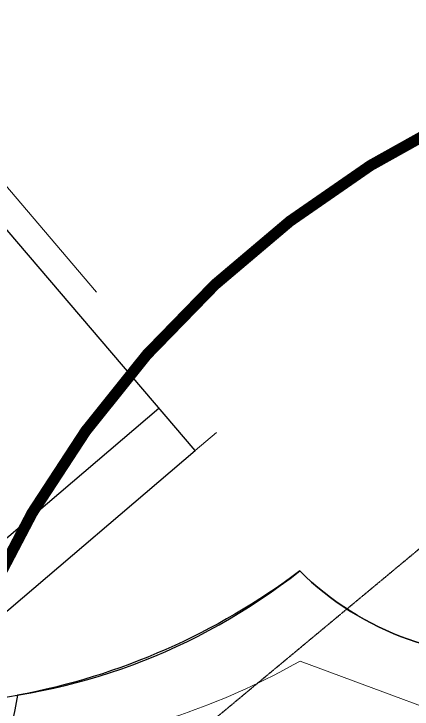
# Model space of a CAD drawing. Header units: millimetres. Extents: x 246416442 to 246896683, y 7418963194 to 7419503218.
# Drawn here: x 246853975 to 246857534, y 7419438349 to 7419444564 of the extents above; entities that cross this region are included whole.
import ezdxf
from ezdxf.lldxf.tags import DXFTag

# ---------------------------------------------------------------- set-up
doc = ezdxf.new("R2010")
doc.units = ezdxf.units.MM
doc.linetypes.add('DASHED2', pattern=[9.525, 6.35, -3.175])
doc.linetypes.add('HIDDEN', pattern=[9.525, 6.35, -3.175])
for name, color, linetype in [('L-Hatch Boundary', 1, 'Continuous'), ('L-ST-SHADE-SAIL', 5, 'DASHED2'), ('L-X-E-PLAY', 9, 'Continuous'), ('L-X-E-PLAY (FallZone)', 252, 'HIDDEN')]:
    doc.layers.add(name, color=color, linetype=linetype)
doc.layers.add('L-SUB-SOIL DRAINAGE', color=170, linetype='SUBSOIL', lineweight=20)
doc.styles.get("Standard").update_dxf_attribs({"font": 'arial.ttf'})
tags = doc.linetypes.add('SUBSOIL', pattern='A,12.7,-5.08,["SSD",Standard,S=2.54,R=0,X=-2.54,Y=-1.27],-6.35', length=24.13).pattern_tags.tags
tags[6] = DXFTag(74, 10)

# ---------------------------------------------------------------- blocks, each defined once
blk = doc.blocks.new('Double Skyrider - Moduplay')
at = {"layer": 'L-X-E-PLAY (FallZone)', "lineweight": 25, "ltscale": 0.15}
blk.add_line((-131906.9, -687351.3), (-152431.3, -687351.3), dxfattribs=at)
blk = doc.blocks.new('Bird Nest Swing - Moduplay')
at = {"layer": 'L-X-E-PLAY (FallZone)', "color": 252, "lineweight": 5}
for p, q in [((36.9213, 35.7317), (44.9213, 35.7317)), ((44.9213, 35.7317), (44.9213, 35.4817))]:
    blk.add_line(p, q, dxfattribs=at)
at = {"layer": 'L-X-E-PLAY (FallZone)', "color": 252, "lineweight": 25}
for p, q in [((44.9213, 35.4817), (41.485, 35.4817)), ((44.4213, 32.5217), (44.4213, 35.4817)), ((44.9213, 32.5217), (44.9213, 35.4817))]:
    blk.add_line(p, q, dxfattribs=at)

msp = doc.modelspace()

# ---------------------------------------------------------------- linework, layer by layer
at = {"layer": 'L-Hatch Boundary'}
msp.add_lwpolyline([(246856530.3, 7419439584.4, -0.116102), (246854007.5, 7419438471.9, -0.40121), (246848141.3, 7419434109.9, 0.482085), (246843379.7, 7419442271, -0.357559), (246836655.9, 7419437362.6, 0.552694), (246844198.9, 7419430552.8), (246844572.3, 7419429842, -0.408053), (246847353.3, 7419429535.5), (246849887.9, 7419426441, -0.143511), (246850325.1, 7419425415.1), (246863655.6, 7419436493.7, -0.460222), (246859062.1, 7419438552.3, 0.361536), (246858637.2, 7419438837.2, -0.225758)], format="xyb", close=True, dxfattribs=at)
at = {"layer": 'L-Hatch Boundary', "ltscale": 0.1}
for centre, radius, start, end in [((246853113, 7419444147.8), 5302.7, 358.68796, 124.31816), ((246853119.2, 7419443907.2), 5506.5, 166.79741, 308.27636), ((246858369, 7419441425), 2601.7, 225.03084, 275.91773)]:
    msp.add_arc(centre, radius, start, end, dxfattribs=at)
at = {"layer": 'L-ST-SHADE-SAIL', "ltscale": 0.5, "const_width": 100, "flags": 128}
msp.add_lwpolyline([(246859558.4, 7419444257.7, -0.009804), (246850603.8, 7419449269.6, -0.241023), (246847202.1, 7419444392.7, -0.235128), (246853154.9, 7419437677.9, -0.27209), (246859558.4, 7419444257.7, 24.185164)], format="xyb", dxfattribs=at)
at = {"layer": 'L-SUB-SOIL DRAINAGE', "ltscale": 0.75, "flags": 128}
msp.add_lwpolyline([(246836375.8, 7419368838, 0.049859), (246836452.7, 7419367265, 1.020543), (246838457.4, 7419363126.5, 0.507423), (246850958.7, 7419364620.6, 0.34783), (246860630.1, 7419364185, 0.95316), (246871514.2, 7419375336.2, 0.546089), (246865357.3, 7419391537), (246864331.6, 7419392202.5, 0.150991), (246858079.6, 7419390951.1, -0.535883), (246847993.3, 7419386178.8, -0.984857), (246841094.3, 7419392263.5, 0.048323), (246837369.4, 7419394790.3, -0.782041), (246859516.8, 7419399812.1, 0.326657), (246863339.2, 7419409468.3, 2.547694), (246851636.6, 7419416690.1, 0.258508), (246846203.9, 7419412601.5), (246842481.4, 7419417148.5), (246849924.6, 7419423239.5, 0.226894), (246850840.6, 7419425193.4), (246863936.9, 7419436077.3, 0.937903), (246860987.8, 7419443087, 0.16139), (246859063.4, 7419444536.1, 0.543513), (246850931.8, 7419449690.9, 0.965246), (246840526, 7419449656.9, 0.686425), (246830418.6, 7419442236.6), (246830214.5, 7419441333.6, 0.069561), (246826929.1, 7419442860.9), (246826948.5, 7419447931.5)], format="xyb", dxfattribs=at)
msp.add_lwpolyline([(246837090.9, 7419436852, 0.526814), (246844048.6, 7419431030.2, -0.284105), (246847720.5, 7419430172.3), (246850785.1, 7419426448.4), (246861144.5, 7419435080.5), (246859457.4, 7419436851.8), (246858463.1, 7419438062.6), (246856532.9, 7419438776.3, -0.083183), (246854468.9, 7419438035.6, -0.431667), (246847348.4, 7419433714, 0.50233), (246843719.8, 7419441701.5, -0.322585)], format="xyb", close=True, dxfattribs=at)

# ---------------------------------------------------------------- block references
at = {"layer": 'L-X-E-PLAY', "xscale": 999.9999999999994, "yscale": 999.9999999999994, "zscale": 999.9999999999994, "rotation": 310.4639740679995}
msp.add_blockref('Bird Nest Swing - Moduplay', (246799447, 7419451810), dxfattribs=at)
at = {"layer": 'L-X-E-PLAY', "rotation": 219.7286644497561}
msp.add_blockref('Double Skyrider - Moduplay', (247181655.6, 7418815360.8), dxfattribs=at)

doc.saveas('drawing.dxf')
